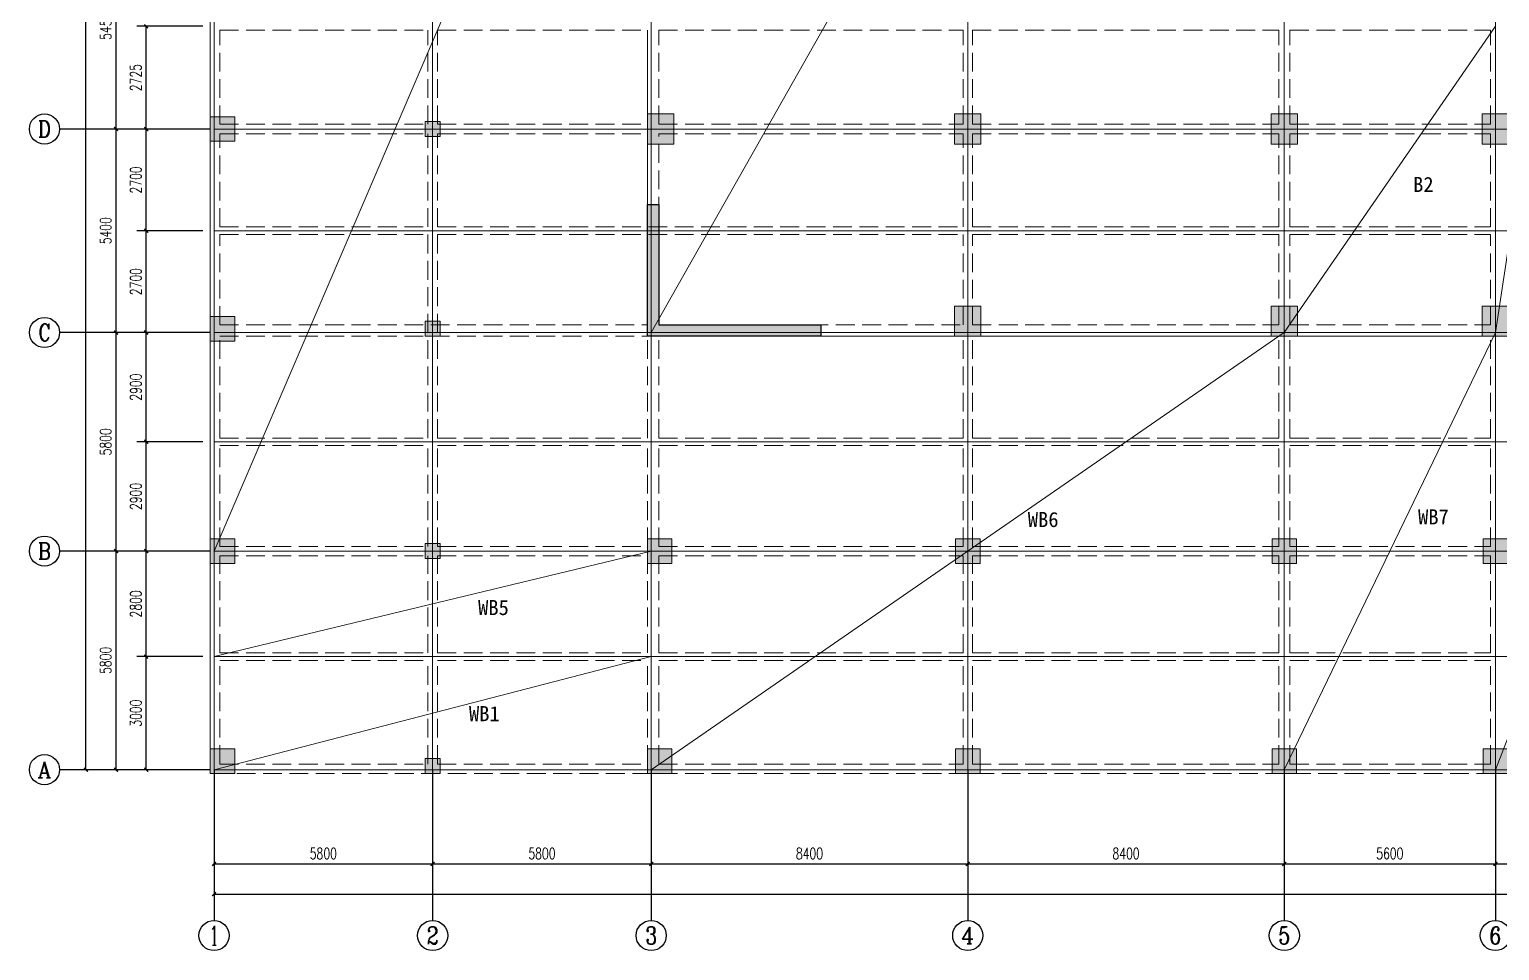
# Model space of a CAD drawing. Header units: millimetres. Extents: x -4900 to 114297, y -4800 to 46100.
# Drawn here: x -4900 to 34112, y -4800 to 19643 of the extents above; entities that cross this region are included whole.
import ezdxf
from ezdxf.enums import TextEntityAlignment as Align

# ---------------------------------------------------------------- set-up
doc = ezdxf.new("R2010")
doc.units = ezdxf.units.MM
doc.header["$LTSCALE"] = 2000
doc.header["$PDSIZE"] = 0.1
doc.linetypes.add('DASH', pattern=[0.35, 0.25, -0.1])
doc.layers.get('0').update_dxf_attribs({"lineweight": 9})
doc.layers.get('Defpoints').update_dxf_attribs({"lineweight": 9})
doc.layers.add('AXIS', color=3, linetype='Continuous')
doc.layers.add('AXIS_TEXT', color=7, linetype='Continuous')
for name, color, linetype, lineweight in [('bbbbb', 200, 'Continuous', 9), ('column', 50, 'Continuous', 9), ('primary_beam', 180, 'Continuous', 9), ('S_ConcWall', 3, 'Continuous', 25), ('secondary_beam', 130, 'Continuous', 9)]:
    doc.layers.add(name, color=color, linetype=linetype, lineweight=lineweight)
doc.layers.add('DOTE', color=10, linetype='Continuous', lineweight=9, plot=False)
doc.styles.add('_TCH_AXIS', font='COMPLEX', dxfattribs={"bigfont": 'GBCBIG'})
doc.styles.add('_TCH_DIM_T3', font='SIMPLEX', dxfattribs={"width": 0.705882, "bigfont": 'GBCBIG'})
doc.styles.add('COMPLEX', font='COMPLEX')
doc.dimstyles.new('_TCH_ARCH&&100', dxfattribs={"dimtxt": 297.5, "dimasz": 100, "dimexe": 250, "dimexo": 300, "dimgap": 126.25, "dimtad": 1, "dimdec": 0, "dimzin": 0, "dimdsep": 46, "dimtxsty": '_TCH_DIM_T3', "dimblk": 'ARCHTICK', "dimcen": 0.09, "dimclrt": 7, "dimazin": 2, "dimtfac": 1, "dimtdec": 0, "dimtix": 1, "dimtmove": 2, "dimatfit": 3, "dimfxl": 100, "dimtolj": 1, "dimtzin": 0, "dimarcsym": 0})

# ---------------------------------------------------------------- blocks, each defined once
blk = doc.blocks.new('_AXISO')
blk.add_circle((0, 0), 0.5)
at = {"layer": 'AXIS_TEXT', "style": 'COMPLEX', "width": 1.041667}
blk.add_attdef('A', text='', height=0.56, dxfattribs=at).set_placement((-0.25, -0.28), (0.25, -0.28), align=Align.FIT)
blk = doc.blocks.new('_ArchTick')
at = {"color": 0, "linetype": 'ByBlock', "const_width": 0.4}
blk.add_lwpolyline([(-0.5, -0.5), (0.5, 0.5)], dxfattribs=at)
blk = doc.blocks.new('*D15')
at = {"layer": 'AXIS', "color": 0, "lineweight": -2, "transparency": 16777216}
for p, q in [((0, -300), (0, -2750)), ((5800, -300), (5800, -2750)), ((0, -2500), (5800, -2500))]:
    blk.add_line(p, q, dxfattribs=at)
at = {"layer": 'Defpoints', "color": 0, "transparency": 16777216}
for p in [(0, 0), (5800, 0), (5800, -2500)]:
    blk.add_point(p, dxfattribs=at)
at = {"layer": 'AXIS', "color": 0, "lineweight": -2, "transparency": 16777216, "xscale": 100, "yscale": 100, "zscale": 100, "rotation": 180}
blk.add_blockref('_ArchTick', (0, -2500), dxfattribs=at)
at = {"layer": 'AXIS', "color": 0, "lineweight": -2, "transparency": 16777216, "xscale": 100, "yscale": 100, "zscale": 100}
blk.add_blockref('_ArchTick', (5800, -2500), dxfattribs=at)
at = {"layer": 'AXIS', "color": 7, "transparency": 16777216, "insert": (2900, -2225), "char_height": 297.5, "attachment_point": 5, "style": '_TCH_DIM_T3'}
blk.add_mtext('\\A1;5800', dxfattribs=at)
blk = doc.blocks.new('*D16')
at = {"layer": 'AXIS', "color": 0, "lineweight": -2, "transparency": 16777216}
for p, q in [((5800, -300), (5800, -2750)), ((11600, -300), (11600, -2750)), ((5800, -2500), (11600, -2500))]:
    blk.add_line(p, q, dxfattribs=at)
at = {"layer": 'Defpoints', "color": 0, "transparency": 16777216}
for p in [(5800, 0), (11600, 0), (11600, -2500)]:
    blk.add_point(p, dxfattribs=at)
at = {"layer": 'AXIS', "color": 0, "lineweight": -2, "transparency": 16777216, "xscale": 100, "yscale": 100, "zscale": 100, "rotation": 180}
blk.add_blockref('_ArchTick', (5800, -2500), dxfattribs=at)
at = {"layer": 'AXIS', "color": 0, "lineweight": -2, "transparency": 16777216, "xscale": 100, "yscale": 100, "zscale": 100}
blk.add_blockref('_ArchTick', (11600, -2500), dxfattribs=at)
at = {"layer": 'AXIS', "color": 7, "transparency": 16777216, "insert": (8700, -2225), "char_height": 297.5, "attachment_point": 5, "style": '_TCH_DIM_T3'}
blk.add_mtext('\\A1;5800', dxfattribs=at)
blk = doc.blocks.new('*D17')
at = {"layer": 'AXIS', "color": 0, "lineweight": -2, "transparency": 16777216}
for p, q in [((11600, -300), (11600, -2750)), ((20000, -300), (20000, -2750)), ((11600, -2500), (20000, -2500))]:
    blk.add_line(p, q, dxfattribs=at)
at = {"layer": 'Defpoints', "color": 0, "transparency": 16777216}
for p in [(11600, 0), (20000, 0), (20000, -2500)]:
    blk.add_point(p, dxfattribs=at)
at = {"layer": 'AXIS', "color": 0, "lineweight": -2, "transparency": 16777216, "xscale": 100, "yscale": 100, "zscale": 100, "rotation": 180}
blk.add_blockref('_ArchTick', (11600, -2500), dxfattribs=at)
at = {"layer": 'AXIS', "color": 0, "lineweight": -2, "transparency": 16777216, "xscale": 100, "yscale": 100, "zscale": 100}
blk.add_blockref('_ArchTick', (20000, -2500), dxfattribs=at)
at = {"layer": 'AXIS', "color": 7, "transparency": 16777216, "insert": (15800, -2225), "char_height": 297.5, "attachment_point": 5, "style": '_TCH_DIM_T3'}
blk.add_mtext('\\A1;8400', dxfattribs=at)
blk = doc.blocks.new('*D18')
at = {"layer": 'AXIS', "color": 0, "lineweight": -2, "transparency": 16777216}
for p, q in [((20000, -300), (20000, -2750)), ((28400, -300), (28400, -2750)), ((20000, -2500), (28400, -2500))]:
    blk.add_line(p, q, dxfattribs=at)
at = {"layer": 'Defpoints', "color": 0, "transparency": 16777216}
for p in [(20000, 0), (28400, 0), (28400, -2500)]:
    blk.add_point(p, dxfattribs=at)
at = {"layer": 'AXIS', "color": 0, "lineweight": -2, "transparency": 16777216, "xscale": 100, "yscale": 100, "zscale": 100, "rotation": 180}
blk.add_blockref('_ArchTick', (20000, -2500), dxfattribs=at)
at = {"layer": 'AXIS', "color": 0, "lineweight": -2, "transparency": 16777216, "xscale": 100, "yscale": 100, "zscale": 100}
blk.add_blockref('_ArchTick', (28400, -2500), dxfattribs=at)
at = {"layer": 'AXIS', "color": 7, "transparency": 16777216, "insert": (24200, -2225), "char_height": 297.5, "attachment_point": 5, "style": '_TCH_DIM_T3'}
blk.add_mtext('\\A1;8400', dxfattribs=at)
blk = doc.blocks.new('*D19')
at = {"layer": 'AXIS', "color": 0, "lineweight": -2, "transparency": 16777216}
for p, q in [((28400, -300), (28400, -2750)), ((34000, -300), (34000, -2750)), ((28400, -2500), (34000, -2500))]:
    blk.add_line(p, q, dxfattribs=at)
at = {"layer": 'Defpoints', "color": 0, "transparency": 16777216}
for p in [(28400, 0), (34000, 0), (34000, -2500)]:
    blk.add_point(p, dxfattribs=at)
at = {"layer": 'AXIS', "color": 0, "lineweight": -2, "transparency": 16777216, "xscale": 100, "yscale": 100, "zscale": 100, "rotation": 180}
blk.add_blockref('_ArchTick', (28400, -2500), dxfattribs=at)
at = {"layer": 'AXIS', "color": 0, "lineweight": -2, "transparency": 16777216, "xscale": 100, "yscale": 100, "zscale": 100}
blk.add_blockref('_ArchTick', (34000, -2500), dxfattribs=at)
at = {"layer": 'AXIS', "color": 7, "transparency": 16777216, "insert": (31200, -2225), "char_height": 297.5, "attachment_point": 5, "style": '_TCH_DIM_T3'}
blk.add_mtext('\\A1;5600', dxfattribs=at)
blk = doc.blocks.new('*D20')
at = {"layer": 'AXIS', "color": 0, "lineweight": -2, "transparency": 16777216}
for p, q in [((34000, -300), (34000, -2750)), ((38500, -300), (38500, -2750)), ((34000, -2500), (38500, -2500))]:
    blk.add_line(p, q, dxfattribs=at)
at = {"layer": 'Defpoints', "color": 0, "transparency": 16777216}
for p in [(34000, 0), (38500, 0), (38500, -2500)]:
    blk.add_point(p, dxfattribs=at)
at = {"layer": 'AXIS', "color": 0, "lineweight": -2, "transparency": 16777216, "xscale": 100, "yscale": 100, "zscale": 100, "rotation": 180}
blk.add_blockref('_ArchTick', (34000, -2500), dxfattribs=at)
at = {"layer": 'AXIS', "color": 0, "lineweight": -2, "transparency": 16777216, "xscale": 100, "yscale": 100, "zscale": 100}
blk.add_blockref('_ArchTick', (38500, -2500), dxfattribs=at)
at = {"layer": 'AXIS', "color": 7, "transparency": 16777216, "insert": (36250, -2225), "char_height": 297.5, "attachment_point": 5, "style": '_TCH_DIM_T3'}
blk.add_mtext('\\A1;4500', dxfattribs=at)
blk = doc.blocks.new('*D26')
at = {"layer": 'AXIS', "color": 0, "lineweight": -2, "transparency": 16777216}
for p, q in [((0, -300), (0, -3550)), ((72500, -300), (72500, -3550)), ((0, -3300), (72500, -3300))]:
    blk.add_line(p, q, dxfattribs=at)
at = {"layer": 'Defpoints', "color": 0, "transparency": 16777216}
for p in [(0, 0), (72500, 0), (72500, -3300)]:
    blk.add_point(p, dxfattribs=at)
at = {"layer": 'AXIS', "color": 0, "lineweight": -2, "transparency": 16777216, "xscale": 100, "yscale": 100, "zscale": 100, "rotation": 180}
blk.add_blockref('_ArchTick', (0, -3300), dxfattribs=at)
at = {"layer": 'AXIS', "color": 0, "lineweight": -2, "transparency": 16777216, "xscale": 100, "yscale": 100, "zscale": 100}
blk.add_blockref('_ArchTick', (72500, -3300), dxfattribs=at)
at = {"layer": 'AXIS', "color": 7, "transparency": 16777216, "insert": (36250, -3025), "char_height": 297.5, "attachment_point": 5, "style": '_TCH_DIM_T3'}
blk.add_mtext('\\A1;72500', dxfattribs=at)
blk = doc.blocks.new('*D27')
at = {"layer": 'AXIS', "color": 0, "lineweight": -2, "transparency": 16777216}
for p, q in [((-400, 5800), (-2850, 5800)), ((-2600, 0), (-2600, 5800)), ((-400, 0), (-2850, 0))]:
    blk.add_line(p, q, dxfattribs=at)
at = {"layer": 'Defpoints', "color": 0, "transparency": 16777216}
for p in [(-2600, 5800), (-100, 5800), (-100, 0)]:
    blk.add_point(p, dxfattribs=at)
at = {"layer": 'AXIS', "color": 0, "lineweight": -2, "transparency": 16777216, "xscale": 100, "yscale": 100, "zscale": 100}
for p, rotation in [((-2600, 5800), 90), ((-2600, 0), 270)]:
    blk.add_blockref('_ArchTick', p, dxfattribs=dict(at, rotation=rotation))
at = {"layer": 'AXIS', "color": 7, "transparency": 16777216, "insert": (-2875, 2900), "char_height": 297.5, "attachment_point": 5, "rotation": 90, "style": '_TCH_DIM_T3'}
blk.add_mtext('\\A1;5800', dxfattribs=at)
blk = doc.blocks.new('*D28')
at = {"layer": 'AXIS', "color": 0, "lineweight": -2, "transparency": 16777216}
for p, q in [((-400, 11600), (-2850, 11600)), ((-2600, 5800), (-2600, 11600)), ((-400, 5800), (-2850, 5800))]:
    blk.add_line(p, q, dxfattribs=at)
at = {"layer": 'Defpoints', "color": 0, "transparency": 16777216}
for p in [(-2600, 11600), (-100, 11600), (-100, 5800)]:
    blk.add_point(p, dxfattribs=at)
at = {"layer": 'AXIS', "color": 0, "lineweight": -2, "transparency": 16777216, "xscale": 100, "yscale": 100, "zscale": 100}
for p, rotation in [((-2600, 11600), 90), ((-2600, 5800), 270)]:
    blk.add_blockref('_ArchTick', p, dxfattribs=dict(at, rotation=rotation))
at = {"layer": 'AXIS', "color": 7, "transparency": 16777216, "insert": (-2875, 8700), "char_height": 297.5, "attachment_point": 5, "rotation": 90, "style": '_TCH_DIM_T3'}
blk.add_mtext('\\A1;5800', dxfattribs=at)
blk = doc.blocks.new('*D29')
at = {"layer": 'AXIS', "color": 0, "lineweight": -2, "transparency": 16777216}
for p, q in [((-400, 17000), (-2850, 17000)), ((-2600, 11600), (-2600, 17000)), ((-400, 11600), (-2850, 11600))]:
    blk.add_line(p, q, dxfattribs=at)
at = {"layer": 'Defpoints', "color": 0, "transparency": 16777216}
for p in [(-2600, 17000), (-100, 17000), (-100, 11600)]:
    blk.add_point(p, dxfattribs=at)
at = {"layer": 'AXIS', "color": 0, "lineweight": -2, "transparency": 16777216, "xscale": 100, "yscale": 100, "zscale": 100}
for p, rotation in [((-2600, 17000), 90), ((-2600, 11600), 270)]:
    blk.add_blockref('_ArchTick', p, dxfattribs=dict(at, rotation=rotation))
at = {"layer": 'AXIS', "color": 7, "transparency": 16777216, "insert": (-2875, 14300), "char_height": 297.5, "attachment_point": 5, "rotation": 90, "style": '_TCH_DIM_T3'}
blk.add_mtext('\\A1;5400', dxfattribs=at)
blk = doc.blocks.new('*D30')
at = {"layer": 'AXIS', "color": 0, "lineweight": -2, "transparency": 16777216}
for p, q in [((-400, 22450), (-2850, 22450)), ((-2600, 17000), (-2600, 22450)), ((-400, 17000), (-2850, 17000))]:
    blk.add_line(p, q, dxfattribs=at)
at = {"layer": 'Defpoints', "color": 0, "transparency": 16777216}
for p in [(-2600, 22450), (-100, 22450), (-100, 17000)]:
    blk.add_point(p, dxfattribs=at)
at = {"layer": 'AXIS', "color": 0, "lineweight": -2, "transparency": 16777216, "xscale": 100, "yscale": 100, "zscale": 100}
for p, rotation in [((-2600, 22450), 90), ((-2600, 17000), 270)]:
    blk.add_blockref('_ArchTick', p, dxfattribs=dict(at, rotation=rotation))
at = {"layer": 'AXIS', "color": 7, "transparency": 16777216, "insert": (-2875, 19725), "char_height": 297.5, "attachment_point": 5, "rotation": 90, "style": '_TCH_DIM_T3'}
blk.add_mtext('\\A1;5450', dxfattribs=at)
blk = doc.blocks.new('*D34')
at = {"layer": 'AXIS', "color": 0, "lineweight": -2, "transparency": 16777216}
for p, q in [((-400, 41300), (-3650, 41300)), ((-3400, 0), (-3400, 41300)), ((-400, 0), (-3650, 0))]:
    blk.add_line(p, q, dxfattribs=at)
at = {"layer": 'Defpoints', "color": 0, "transparency": 16777216}
for p in [(-3400, 41300), (-100, 41300), (-100, 0)]:
    blk.add_point(p, dxfattribs=at)
at = {"layer": 'AXIS', "color": 0, "lineweight": -2, "transparency": 16777216, "xscale": 100, "yscale": 100, "zscale": 100}
for p, rotation in [((-3400, 41300), 90), ((-3400, 0), 270)]:
    blk.add_blockref('_ArchTick', p, dxfattribs=dict(at, rotation=rotation))
at = {"layer": 'AXIS', "color": 7, "transparency": 16777216, "insert": (-3675, 20650), "char_height": 297.5, "attachment_point": 5, "rotation": 90, "style": '_TCH_DIM_T3'}
blk.add_mtext('\\A1;41300', dxfattribs=at)
blk = doc.blocks.new('*D43')
at = {"layer": 'AXIS', "color": 0, "lineweight": -2, "transparency": 16777216}
for p, q in [((-300, 3000), (-2050, 3000)), ((-1800, 0), (-1800, 3000)), ((-300, 0), (-2050, 0))]:
    blk.add_line(p, q, dxfattribs=at)
at = {"layer": 'Defpoints', "color": 0, "transparency": 16777216}
for p in [(-1800, 3000), (0, 3000), (0, 0)]:
    blk.add_point(p, dxfattribs=at)
at = {"layer": 'AXIS', "color": 0, "lineweight": -2, "transparency": 16777216, "xscale": 100, "yscale": 100, "zscale": 100}
for p, rotation in [((-1800, 3000), 90), ((-1800, 0), 270)]:
    blk.add_blockref('_ArchTick', p, dxfattribs=dict(at, rotation=rotation))
at = {"layer": 'AXIS', "color": 7, "transparency": 16777216, "insert": (-2075, 1500), "char_height": 297.5, "attachment_point": 5, "rotation": 90, "style": '_TCH_DIM_T3'}
blk.add_mtext('\\A1;3000', dxfattribs=at)
blk = doc.blocks.new('*D44')
at = {"layer": 'AXIS', "color": 0, "lineweight": -2, "transparency": 16777216}
for p, q in [((-300, 5800), (-2050, 5800)), ((-1800, 3000), (-1800, 5800)), ((-300, 3000), (-2050, 3000))]:
    blk.add_line(p, q, dxfattribs=at)
at = {"layer": 'Defpoints', "color": 0, "transparency": 16777216}
for p in [(-1800, 5800), (0, 5800), (0, 3000)]:
    blk.add_point(p, dxfattribs=at)
at = {"layer": 'AXIS', "color": 0, "lineweight": -2, "transparency": 16777216, "xscale": 100, "yscale": 100, "zscale": 100}
for p, rotation in [((-1800, 5800), 90), ((-1800, 3000), 270)]:
    blk.add_blockref('_ArchTick', p, dxfattribs=dict(at, rotation=rotation))
at = {"layer": 'AXIS', "color": 7, "transparency": 16777216, "insert": (-2075, 4400), "char_height": 297.5, "attachment_point": 5, "rotation": 90, "style": '_TCH_DIM_T3'}
blk.add_mtext('\\A1;2800', dxfattribs=at)
blk = doc.blocks.new('*D45')
at = {"layer": 'AXIS', "color": 0, "lineweight": -2, "transparency": 16777216}
for p, q in [((-300, 8700), (-2050, 8700)), ((-1800, 5800), (-1800, 8700)), ((-300, 5800), (-2050, 5800))]:
    blk.add_line(p, q, dxfattribs=at)
at = {"layer": 'Defpoints', "color": 0, "transparency": 16777216}
for p in [(-1800, 8700), (0, 8700), (0, 5800)]:
    blk.add_point(p, dxfattribs=at)
at = {"layer": 'AXIS', "color": 0, "lineweight": -2, "transparency": 16777216, "xscale": 100, "yscale": 100, "zscale": 100}
for p, rotation in [((-1800, 8700), 90), ((-1800, 5800), 270)]:
    blk.add_blockref('_ArchTick', p, dxfattribs=dict(at, rotation=rotation))
at = {"layer": 'AXIS', "color": 7, "transparency": 16777216, "insert": (-2075, 7250), "char_height": 297.5, "attachment_point": 5, "rotation": 90, "style": '_TCH_DIM_T3'}
blk.add_mtext('\\A1;2900', dxfattribs=at)
blk = doc.blocks.new('*D46')
at = {"layer": 'AXIS', "color": 0, "lineweight": -2, "transparency": 16777216}
for p, q in [((-300, 11600), (-2050, 11600)), ((-1800, 8700), (-1800, 11600)), ((-300, 8700), (-2050, 8700))]:
    blk.add_line(p, q, dxfattribs=at)
at = {"layer": 'Defpoints', "color": 0, "transparency": 16777216}
for p in [(-1800, 11600), (0, 11600), (0, 8700)]:
    blk.add_point(p, dxfattribs=at)
at = {"layer": 'AXIS', "color": 0, "lineweight": -2, "transparency": 16777216, "xscale": 100, "yscale": 100, "zscale": 100}
for p, rotation in [((-1800, 11600), 90), ((-1800, 8700), 270)]:
    blk.add_blockref('_ArchTick', p, dxfattribs=dict(at, rotation=rotation))
at = {"layer": 'AXIS', "color": 7, "transparency": 16777216, "insert": (-2075, 10150), "char_height": 297.5, "attachment_point": 5, "rotation": 90, "style": '_TCH_DIM_T3'}
blk.add_mtext('\\A1;2900', dxfattribs=at)
blk = doc.blocks.new('*D47')
at = {"layer": 'AXIS', "color": 0, "lineweight": -2, "transparency": 16777216}
for p, q in [((-300, 14300), (-2050, 14300)), ((-1800, 11600), (-1800, 14300)), ((-300, 11600), (-2050, 11600))]:
    blk.add_line(p, q, dxfattribs=at)
at = {"layer": 'Defpoints', "color": 0, "transparency": 16777216}
for p in [(-1800, 14300), (0, 14300), (0, 11600)]:
    blk.add_point(p, dxfattribs=at)
at = {"layer": 'AXIS', "color": 0, "lineweight": -2, "transparency": 16777216, "xscale": 100, "yscale": 100, "zscale": 100}
for p, rotation in [((-1800, 14300), 90), ((-1800, 11600), 270)]:
    blk.add_blockref('_ArchTick', p, dxfattribs=dict(at, rotation=rotation))
at = {"layer": 'AXIS', "color": 7, "transparency": 16777216, "insert": (-2075, 12950), "char_height": 297.5, "attachment_point": 5, "rotation": 90, "style": '_TCH_DIM_T3'}
blk.add_mtext('\\A1;2700', dxfattribs=at)
blk = doc.blocks.new('*D48')
at = {"layer": 'AXIS', "color": 0, "lineweight": -2, "transparency": 16777216}
for p, q in [((-300, 17000), (-2050, 17000)), ((-1800, 14300), (-1800, 17000)), ((-300, 14300), (-2050, 14300))]:
    blk.add_line(p, q, dxfattribs=at)
at = {"layer": 'Defpoints', "color": 0, "transparency": 16777216}
for p in [(-1800, 17000), (0, 17000), (0, 14300)]:
    blk.add_point(p, dxfattribs=at)
at = {"layer": 'AXIS', "color": 0, "lineweight": -2, "transparency": 16777216, "xscale": 100, "yscale": 100, "zscale": 100}
for p, rotation in [((-1800, 17000), 90), ((-1800, 14300), 270)]:
    blk.add_blockref('_ArchTick', p, dxfattribs=dict(at, rotation=rotation))
at = {"layer": 'AXIS', "color": 7, "transparency": 16777216, "insert": (-2075, 15650), "char_height": 297.5, "attachment_point": 5, "rotation": 90, "style": '_TCH_DIM_T3'}
blk.add_mtext('\\A1;2700', dxfattribs=at)
blk = doc.blocks.new('*D49')
at = {"layer": 'AXIS', "color": 0, "lineweight": -2, "transparency": 16777216}
for p, q in [((-300, 19725), (-2050, 19725)), ((-1800, 17000), (-1800, 19725)), ((-300, 17000), (-2050, 17000))]:
    blk.add_line(p, q, dxfattribs=at)
at = {"layer": 'Defpoints', "color": 0, "transparency": 16777216}
for p in [(-1800, 19725), (0, 19725), (0, 17000)]:
    blk.add_point(p, dxfattribs=at)
at = {"layer": 'AXIS', "color": 0, "lineweight": -2, "transparency": 16777216, "xscale": 100, "yscale": 100, "zscale": 100}
for p, rotation in [((-1800, 19725), 90), ((-1800, 17000), 270)]:
    blk.add_blockref('_ArchTick', p, dxfattribs=dict(at, rotation=rotation))
at = {"layer": 'AXIS', "color": 7, "transparency": 16777216, "insert": (-2075, 18362.5), "char_height": 297.5, "attachment_point": 5, "rotation": 90, "style": '_TCH_DIM_T3'}
blk.add_mtext('\\A1;2725', dxfattribs=at)

msp = doc.modelspace()

# ---------------------------------------------------------------- hatches: boundary and pattern name
at = {"layer": 'column'}
h = msp.add_hatch(color=256, dxfattribs=at)
h.dxf.hatch_style = 1
h.paths.add_polyline_path([(-100, 41400), (-100, 40750), (550, 40750), (550, 41400)])
h.paths.add_polyline_path([(-100, 36225), (-100, 35575), (550, 35575), (550, 36225)])
h.paths.add_polyline_path([(-100, 30875), (-100, 30225), (550, 30225), (550, 30875)])
h.paths.add_polyline_path([(550, 22775), (-100, 22775), (-100, 22125), (550, 22125)])
h.paths.add_polyline_path([(550, 16675), (550, 17325), (-100, 17325), (-100, 16675)])
h.paths.add_polyline_path([(-100, 11375), (550, 11375), (550, 12025), (-100, 12025)])
h.paths.add_polyline_path([(-100, 6125), (-100, 5475), (550, 5475), (550, 6125)])
h.paths.add_polyline_path([(-100, 550), (-100, -100), (550, -100), (550, 550)])
h.paths.add_polyline_path([(6000, -100), (6000, 300), (5600, 300), (5600, -100)])
h.paths.add_polyline_path([(6000, 6000), (5600, 6000), (5600, 5600), (6000, 5600)])
h.paths.add_polyline_path([(6000, 11500), (6000, 11900), (5600, 11900), (5600, 11500)])
h.paths.add_polyline_path([(5600, 17200), (5600, 16800), (6000, 16800), (6000, 17200)])
h.paths.add_polyline_path([(6000, 22650), (5600, 22650), (5600, 22250), (6000, 22250)])
h.paths.add_polyline_path([(5600, 30750), (5600, 30350), (6000, 30350), (6000, 30750)])
h.paths.add_polyline_path([(5600, 36100), (5600, 35700), (6000, 35700), (6000, 36100)])
h.paths.add_polyline_path([(6000, 41400), (5600, 41400), (5600, 41000), (6000, 41000)])
h = msp.add_hatch(color=256, dxfattribs=at)
h.dxf.hatch_style = 1
h.paths.add_polyline_path([(19650, 41400), (19650, 40600), (20350, 40600), (20350, 41400)])
h.paths.add_polyline_path([(19650, 35500), (20350, 35500), (20350, 36300), (19650, 36300)])
h.paths.add_polyline_path([(19600, 30950), (19600, 30150), (20400, 30150), (20400, 30950)])
h.paths.add_polyline_path([(20400, 22850), (19600, 22850), (19600, 22050), (20400, 22050)])
h.paths.add_polyline_path([(19650, 17400), (19650, 16600), (20350, 16600), (20350, 17400)])
h.paths.add_polyline_path([(20350, 12300), (19650, 12300), (19650, 11500), (20350, 11500)])
h.paths.add_polyline_path([(20325, 5475), (20325, 6125), (19675, 6125), (19675, 5475)])
h.paths.add_polyline_path([(20325, 550), (19675, 550), (19675, -100), (20325, -100)])
h = msp.add_hatch(color=256, dxfattribs=at)
h.dxf.hatch_style = 1
h.paths.add_polyline_path([(28750, 41400), (28050, 41400), (28050, 40700), (28750, 40700)])
h.paths.add_polyline_path([(28750, 36250), (28050, 36250), (28050, 35550), (28750, 35550)])
h.paths.add_polyline_path([(28050, 30900), (28050, 30200), (28750, 30200), (28750, 30900)])
h.paths.add_polyline_path([(28750, 22850), (28050, 22850), (28050, 22050), (28750, 22050)])
h.paths.add_polyline_path([(28050, 17400), (28050, 16600), (28750, 16600), (28750, 17400)])
h.paths.add_polyline_path([(28050, 12300), (28050, 11500), (28750, 11500), (28750, 12300)])
h.paths.add_polyline_path([(28075, 6125), (28075, 5475), (28725, 5475), (28725, 6125)])
h.paths.add_polyline_path([(28075, 550), (28075, -100), (28725, -100), (28725, 550)])
h = msp.add_hatch(color=256, dxfattribs=at)
h.dxf.hatch_style = 1
h.paths.add_polyline_path([(52850, 41400), (52150, 41400), (52150, 40600), (52850, 40600)])
h.paths.add_polyline_path([(52850, 36300), (52150, 36300), (52150, 35500), (52850, 35500)])
h.paths.add_polyline_path([(44450, 41400), (43750, 41400), (43750, 40700), (44450, 40700)])
h.paths.add_polyline_path([(44450, 36250), (43750, 36250), (43750, 35550), (44450, 35550)])
h.paths.add_polyline_path([(38850, 41400), (38150, 41400), (38150, 40700), (38850, 40700)])
h.paths.add_polyline_path([(38850, 36250), (38150, 36250), (38150, 35550), (38850, 35550)])
h.paths.add_polyline_path([(34350, 41400), (33650, 41400), (33650, 40700), (34350, 40700)])
h.paths.add_polyline_path([(34350, 36250), (33650, 36250), (33650, 35550), (34350, 35550)])
h.paths.add_polyline_path([(52900, 30950), (52100, 30950), (52100, 30150), (52900, 30150)])
h.paths.add_polyline_path([(52900, 22850), (52100, 22850), (52100, 22050), (52900, 22050)])
h.paths.add_polyline_path([(52850, 17400), (52150, 17400), (52150, 16600), (52850, 16600)])
h.paths.add_polyline_path([(52850, 12300), (52150, 12300), (52150, 11500), (52850, 11500)])
h.paths.add_polyline_path([(52825, 6125), (52175, 6125), (52175, 5475), (52825, 5475)])
h.paths.add_polyline_path([(52825, 550), (52175, 550), (52175, -100), (52825, -100)])
h.paths.add_polyline_path([(44450, 30900), (43750, 30900), (43750, 30200), (44450, 30200)])
h.paths.add_polyline_path([(44450, 22850), (43750, 22850), (43750, 22050), (44450, 22050)])
h.paths.add_polyline_path([(44450, 17400), (43750, 17400), (43750, 16600), (44450, 16600)])
h.paths.add_polyline_path([(44450, 12300), (43750, 12300), (43750, 11500), (44450, 11500)])
h.paths.add_polyline_path([(44425, 6125), (43775, 6125), (43775, 5475), (44425, 5475)])
h.paths.add_polyline_path([(44425, 550), (43775, 550), (43775, -100), (44425, -100)])
h.paths.add_polyline_path([(38850, 17400), (38150, 17400), (38150, 16600), (38850, 16600)])
h.paths.add_polyline_path([(38850, 12300), (38150, 12300), (38150, 11500), (38850, 11500)])
h.paths.add_polyline_path([(38825, 6125), (38175, 6125), (38175, 5475), (38825, 5475)])
h.paths.add_polyline_path([(38825, 550), (38175, 550), (38175, -100), (38825, -100)])
h.paths.add_polyline_path([(34350, 17400), (33650, 17400), (33650, 16600), (34350, 16600)])
h.paths.add_polyline_path([(34350, 12300), (33650, 12300), (33650, 11500), (34350, 11500)])
h.paths.add_polyline_path([(34325, 6125), (33675, 6125), (33675, 5475), (34325, 5475)])
h.paths.add_polyline_path([(34325, 550), (33675, 550), (33675, -100), (34325, -100)])
h.paths.add_polyline_path([(72600, 36225), (71950, 36225), (71950, 35575), (72600, 35575)])
h.paths.add_polyline_path([(72600, 30875), (71950, 30875), (71950, 30225), (72600, 30225)])
h.paths.add_polyline_path([(72600, 22775), (71950, 22775), (71950, 22125), (72600, 22125)])
h.paths.add_polyline_path([(72600, 17325), (71950, 17325), (71950, 16675), (72600, 16675)])
h.paths.add_polyline_path([(66900, 36100), (66500, 36100), (66500, 35700), (66900, 35700)])
h.paths.add_polyline_path([(66900, 30750), (66500, 30750), (66500, 30350), (66900, 30350)])
h.paths.add_polyline_path([(66900, 22650), (66500, 22650), (66500, 22250), (66900, 22250)])
h.paths.add_polyline_path([(66900, 17200), (66500, 17200), (66500, 16800), (66900, 16800)])
h.paths.add_polyline_path([(61000, 36300), (60300, 36300), (60300, 35500), (61000, 35500)])
h.paths.add_polyline_path([(61000, 30950), (60300, 30950), (60300, 30150), (61000, 30150)])
h.paths.add_polyline_path([(61000, 22850), (60300, 22850), (60300, 22050), (61000, 22050)])
h.paths.add_polyline_path([(61000, 17400), (60300, 17400), (60300, 16600), (61000, 16600)])
h.paths.add_polyline_path([(72600, 550), (71950, 550), (71950, -100), (72600, -100)])
h.paths.add_polyline_path([(72600, 41400), (71950, 41400), (71950, 40750), (72600, 40750)])
h.paths.add_polyline_path([(72600, 12025), (71950, 12025), (71950, 11375), (72600, 11375)])
h.paths.add_polyline_path([(72600, 6125), (71950, 6125), (71950, 5475), (72600, 5475)])
h.paths.add_polyline_path([(66900, 41400), (66500, 41400), (66500, 41000), (66900, 41000)])
h.paths.add_polyline_path([(66900, 11900), (66500, 11900), (66500, 11500), (66900, 11500)])
h.paths.add_polyline_path([(66900, 6000), (66500, 6000), (66500, 5600), (66900, 5600)])
h.paths.add_polyline_path([(66900, 300), (66500, 300), (66500, -100), (66900, -100)])
h.paths.add_polyline_path([(61000, 6125), (60350, 6125), (60350, 5475), (61000, 5475)])
h.paths.add_polyline_path([(61000, 550), (60350, 550), (60350, -100), (61000, -100)])
h = msp.add_hatch(color=256, dxfattribs=at)
h.dxf.hatch_style = 1
h.paths.add_polyline_path([(12200, 36300), (11500, 36300), (11500, 35500), (12200, 35500)])
h.paths.add_polyline_path([(12200, 30950), (11500, 30950), (11500, 30150), (12200, 30150)])
h.paths.add_polyline_path([(12200, 22050), (12200, 22850), (11500, 22850), (11500, 22050)])
h.paths.add_polyline_path([(12200, 16600), (12200, 17400), (11500, 17400), (11500, 16600)])
h = msp.add_hatch(color=256, dxfattribs=at)
h.dxf.hatch_style = 1
h.paths.add_polyline_path([(11500, 5475), (12150, 5475), (12150, 6125), (11500, 6125)])
h.paths.add_polyline_path([(12150, 550), (11500, 550), (11500, -100), (12150, -100)])
at = {"layer": 'S_ConcWall'}
h = msp.add_hatch(color=256, dxfattribs=at)
h.dxf.hatch_style = 1
h.paths.add_polyline_path([(11800, 15000), (11500, 15000), (11500, 11500), (16100, 11500), (16100, 11800), (11800, 11800)])

# ---------------------------------------------------------------- linework, layer by layer
at = {"layer": 'AXIS'}
for p, q in [((-100, 17000), (-4100, 17000)), ((-100, 11600), (-4100, 11600)), ((-100, 5800), (-4100, 5800)), ((-100, 0), (-4100, 0)), ((0, 0), (0, -4000)), ((5800, 0), (5800, -4000)), ((11600, 0), (11600, -4000)), ((20000, 0), (20000, -4000)), ((28400, 0), (28400, -4000)), ((34000, 0), (34000, -4000))]:
    msp.add_line(p, q, dxfattribs=at)
at = {"layer": 'bbbbb'}
for p, q in [((11600, 11600), (28400, 41300)), ((34000, 11600), (38500, 41300)), ((11600, 32850), (0, 5800)), ((28400, 11600), (34000, 19725)), ((28400, 11600), (11600, 0)), ((28400, 0), (34000, 11600)), ((34000, 0), (38500, 11600)), ((0, 3000), (11600, 5800)), ((0, 0), (11600, 3000))]:
    msp.add_line(p, q, dxfattribs=at)
at = {"layer": 'column', "linetype": 'Continuous'}
for points in [[(550, 17325), (-100, 17325), (-100, 16675), (550, 16675)], [(6000, 17200), (5600, 17200), (5600, 16800), (6000, 16800)], [(12200, 17400), (11500, 17400), (11500, 16600), (12200, 16600)], [(20350, 17400), (19650, 17400), (19650, 16600), (20350, 16600)], [(28750, 17400), (28050, 17400), (28050, 16600), (28750, 16600)], [(34350, 17400), (33650, 17400), (33650, 16600), (34350, 16600)], [(20350, 12300), (19650, 12300), (19650, 11500), (20350, 11500)], [(28750, 12300), (28050, 12300), (28050, 11500), (28750, 11500)], [(34350, 12300), (33650, 12300), (33650, 11500), (34350, 11500)], [(550, 12025), (-100, 12025), (-100, 11375), (550, 11375)], [(6000, 11900), (5600, 11900), (5600, 11500), (6000, 11500)], [(550, 6125), (-100, 6125), (-100, 5475), (550, 5475)], [(6000, 6000), (5600, 6000), (5600, 5600), (6000, 5600)], [(12150, 6125), (11500, 6125), (11500, 5475), (12150, 5475)], [(20325, 6125), (19675, 6125), (19675, 5475), (20325, 5475)], [(28725, 6125), (28075, 6125), (28075, 5475), (28725, 5475)], [(34325, 6125), (33675, 6125), (33675, 5475), (34325, 5475)], [(550, 550), (-100, 550), (-100, -100), (550, -100)], [(12150, 550), (11500, 550), (11500, -100), (12150, -100)], [(20325, 550), (19675, 550), (19675, -100), (20325, -100)], [(28725, 550), (28075, 550), (28075, -100), (28725, -100)], [(34325, 550), (33675, 550), (33675, -100), (34325, -100)], [(6000, 300), (5600, 300), (5600, -100), (6000, -100)]]:
    msp.add_lwpolyline(points, close=True, dxfattribs=at)
at = {"layer": 'DOTE'}
for p, q in [((0, 0), (0, 41300)), ((5800, 0), (5800, 41300)), ((11600, 0), (11600, 41300)), ((20000, 0), (20000, 41300)), ((28400, 0), (28400, 41300)), ((34000, 0), (34000, 41300)), ((0, 17000), (72500, 17000)), ((0, 14300), (72500, 14300)), ((0, 11600), (72500, 11600)), ((0, 8700), (72500, 8700)), ((0, 5800), (72500, 5800)), ((0, 3000), (72500, 3000)), ((0, 0), (72500, 0))]:
    msp.add_line(p, q, dxfattribs=at)
at = {"layer": 'primary_beam'}
for p, q in [((-100, -100), (-100, 41400)), ((11500, 19625), (11500, 11500)), ((11500, 11500), (61000, 11500)), ((-2600, 0), (-1800, 0))]:
    msp.add_line(p, q, dxfattribs=at)
at = {"layer": 'primary_beam', "linetype": 'DASH'}
for p, q in [((150, 17125), (150, 19625)), ((5675, 17125), (5675, 19625)), ((5925, 17125), (5925, 19625)), ((11800, 17125), (11800, 19625)), ((19875, 17125), (19875, 19625)), ((20125, 17125), (20125, 19625)), ((28250, 17125), (28250, 19625)), ((28550, 17125), (28550, 19625)), ((33875, 17125), (33875, 19625)), ((150, 17125), (5675, 17125)), ((150, 16875), (5675, 16875)), ((150, 14400), (150, 16875)), ((5675, 14400), (5675, 16875)), ((5925, 17125), (11500, 17125)), ((5925, 16875), (11500, 16875)), ((5925, 14400), (5925, 16875)), ((11800, 17125), (19875, 17125)), ((11800, 14700), (11800, 16875)), ((11800, 16875), (19875, 16875)), ((19875, 14400), (19875, 16875)), ((20125, 17125), (28250, 17125)), ((20125, 14400), (20125, 16875)), ((20125, 16875), (28250, 16875)), ((28250, 14400), (28250, 16875)), ((28550, 17125), (33875, 17125)), ((28550, 16875), (33875, 16875)), ((28550, 14400), (28550, 16875)), ((33875, 14400), (33875, 16875)), ((150, 11800), (150, 14200)), ((5675, 8800), (5675, 14200)), ((5925, 8800), (5925, 14200)), ((19875, 11800), (19875, 14200)), ((20125, 11800), (20125, 14200)), ((28250, 11800), (28250, 14200)), ((28550, 11800), (28550, 14200)), ((33875, 11800), (33875, 14200)), ((150, 11800), (11500, 11800)), ((15100, 11800), (19875, 11800)), ((20125, 11800), (28250, 11800)), ((28550, 11800), (33875, 11800)), ((150, 11500), (11500, 11500)), ((150, 8800), (150, 11500)), ((11500, 8800), (11500, 11500)), ((11800, 8800), (11800, 11500)), ((19875, 8800), (19875, 11500)), ((20125, 8800), (20125, 11500)), ((28250, 8800), (28250, 11500)), ((28550, 8800), (28550, 11500)), ((33875, 8800), (33875, 11500)), ((150, 5925), (150, 8600)), ((5675, 5925), (5675, 8600)), ((5925, 5925), (5925, 8600)), ((11500, 5925), (11500, 8600)), ((11800, 5925), (11800, 8600)), ((19875, 5925), (19875, 8600)), ((20125, 5925), (20125, 8600)), ((28250, 5925), (28250, 8600)), ((28550, 5925), (28550, 8600)), ((33875, 5925), (33875, 8600)), ((150, 5925), (5675, 5925)), ((5925, 5925), (11500, 5925)), ((11800, 5925), (19875, 5925)), ((20125, 5925), (28250, 5925)), ((28550, 5925), (33875, 5925)), ((150, 5675), (5675, 5675)), ((150, 3100), (150, 5675)), ((5675, 3100), (5675, 5675)), ((5925, 3100), (5925, 5675)), ((5925, 5675), (11500, 5675)), ((11500, 3100), (11500, 5675)), ((11800, 3100), (11800, 5675)), ((11800, 5675), (19875, 5675)), ((19875, 3100), (19875, 5675)), ((20125, 3100), (20125, 5675)), ((20125, 5675), (28250, 5675)), ((28250, 3100), (28250, 5675)), ((28550, 3100), (28550, 5675)), ((28550, 5675), (33875, 5675)), ((33875, 3100), (33875, 5675)), ((150, 150), (150, 2900)), ((5675, 150), (5675, 2900)), ((5925, 150), (5925, 2900)), ((11500, 150), (11500, 2900)), ((11800, 150), (11800, 2900)), ((19875, 150), (19875, 2900)), ((20125, 150), (20125, 2900)), ((28250, 150), (28250, 2900)), ((28550, 150), (28550, 2900)), ((33875, 150), (33875, 2900)), ((150, 150), (5675, 150)), ((5925, 150), (11500, 150)), ((11800, 150), (19875, 150)), ((20125, 150), (28250, 150)), ((28550, 150), (33875, 150)), ((-100, -100), (72600, -100))]:
    msp.add_line(p, q, dxfattribs=at)
at = {"layer": 'S_ConcWall'}
msp.add_lwpolyline([(16100, 11800), (16100, 11500), (11500, 11500), (11500, 15000), (11800, 15000), (11800, 11800)], close=True, dxfattribs=at)
at = {"layer": 'secondary_beam', "linetype": 'DASH'}
for p, q in [((150, 19625), (5675, 19625)), ((5925, 19625), (11500, 19625)), ((11800, 19625), (19875, 19625)), ((20125, 19625), (28250, 19625)), ((28550, 19625), (33875, 19625)), ((150, 14400), (5675, 14400)), ((150, 14200), (5675, 14200)), ((5925, 14400), (19875, 14400)), ((5925, 14200), (19875, 14200)), ((20125, 14400), (28250, 14400)), ((20125, 14200), (28250, 14200)), ((28550, 14400), (33875, 14400)), ((28550, 14200), (33875, 14200)), ((150, 8800), (5675, 8800)), ((150, 8600), (5675, 8600)), ((5925, 8800), (11500, 8800)), ((5925, 8600), (11500, 8600)), ((11800, 8800), (19875, 8800)), ((11800, 8600), (19875, 8600)), ((20125, 8800), (28250, 8800)), ((20125, 8600), (28250, 8600)), ((28550, 8800), (33875, 8800)), ((28550, 8600), (33875, 8600)), ((150, 3100), (5675, 3100)), ((150, 2900), (5675, 2900)), ((5925, 3100), (11500, 3100)), ((5925, 2900), (11500, 2900)), ((11800, 3100), (19875, 3100)), ((11800, 2900), (19875, 2900)), ((20125, 3100), (28250, 3100)), ((20125, 2900), (28250, 2900)), ((28550, 3100), (33875, 3100)), ((28550, 2900), (33875, 2900))]:
    msp.add_line(p, q, dxfattribs=at)

# ---------------------------------------------------------------- block references
at = {"layer": 'AXIS'}
ref = msp.add_blockref('_AXISO', (-4500, 17000), dxfattribs=dict(at, xscale=800, yscale=800, zscale=800))
ref.add_attrib('A', 'D', dxfattribs={"layer": 'AXIS_TEXT', "height": 435.3, "style": '_TCH_AXIS'}).set_placement((-4676.2, 16782.4), (-4323.8, 16782.4), align=Align.FIT)
ref = msp.add_blockref('_AXISO', (-4500, 11600), dxfattribs=dict(at, xscale=800, yscale=800, zscale=800))
ref.add_attrib('A', 'C', dxfattribs={"layer": 'AXIS_TEXT', "height": 455.7, "style": '_TCH_AXIS'}).set_placement((-4662.7, 11372.2), (-4337.3, 11372.2), align=Align.FIT)
ref = msp.add_blockref('_AXISO', (-4500, 5800), dxfattribs=dict(at, xscale=800, yscale=800, zscale=800))
ref.add_attrib('A', 'B', dxfattribs={"layer": 'AXIS_TEXT', "height": 435.3, "style": '_TCH_AXIS'}).set_placement((-4676.2, 5582.4), (-4323.8, 5582.4), align=Align.FIT)
ref = msp.add_blockref('_AXISO', (-4500, 0), dxfattribs=dict(at, xscale=800, yscale=800, zscale=800))
ref.add_attrib('A', 'A', dxfattribs={"layer": 'AXIS_TEXT', "height": 425.2, "style": '_TCH_AXIS'}).set_placement((-4682.2, -212.6), (-4317.8, -212.6), align=Align.FIT)
ref = msp.add_blockref('_AXISO', (0, -4400), dxfattribs=dict(at, xscale=800, yscale=800, zscale=800))
ref.add_attrib('A', '1', dxfattribs={"layer": 'AXIS_TEXT', "height": 514.7, "style": '_TCH_AXIS'}).set_placement((-110.3, -4657.4), (110.3, -4657.4), align=Align.FIT)
ref = msp.add_blockref('_AXISO', (5800, -4400), dxfattribs=dict(at, xscale=800, yscale=800, zscale=800))
ref.add_attrib('A', '2', dxfattribs={"layer": 'AXIS_TEXT', "height": 465.9, "style": '_TCH_AXIS'}).set_placement((5644.7, -4633), (5955.3, -4633), align=Align.FIT)
ref = msp.add_blockref('_AXISO', (11600, -4400), dxfattribs=dict(at, xscale=800, yscale=800, zscale=800))
ref.add_attrib('A', '3', dxfattribs={"layer": 'AXIS_TEXT', "height": 465.9, "style": '_TCH_AXIS'}).set_placement((11444.7, -4633), (11755.3, -4633), align=Align.FIT)
ref = msp.add_blockref('_AXISO', (20000, -4400), dxfattribs=dict(at, xscale=800, yscale=800, zscale=800))
ref.add_attrib('A', '4', dxfattribs={"layer": 'AXIS_TEXT', "height": 445.4, "style": '_TCH_AXIS'}).set_placement((19830.3, -4622.7), (20169.7, -4622.7), align=Align.FIT)
ref = msp.add_blockref('_AXISO', (28400, -4400), dxfattribs=dict(at, xscale=800, yscale=800, zscale=800))
ref.add_attrib('A', '5', dxfattribs={"layer": 'AXIS_TEXT', "height": 465.9, "style": '_TCH_AXIS'}).set_placement((28244.7, -4633), (28555.3, -4633), align=Align.FIT)
ref = msp.add_blockref('_AXISO', (34000, -4400), dxfattribs=dict(at, xscale=800, yscale=800, zscale=800))
ref.add_attrib('A', '6', dxfattribs={"layer": 'AXIS_TEXT', "height": 465.9, "style": '_TCH_AXIS'}).set_placement((33844.7, -4633), (34155.3, -4633), align=Align.FIT)

# ---------------------------------------------------------------- texts
at = {"layer": 'bbbbb', "char_height": 400, "attachment_point": 5}
for s, insert in [('B2', (32088.7, 15529)), ('WB6', (22001, 6635.1)), ('WB7', (32356.7, 6708.4)), ('WB5', (7413.8, 4299.3)), ('WB1', (7172.3, 1487))]:
    msp.add_mtext_dynamic_manual_height_columns(s, width=3912.415, gutter_width=12.5, heights=[0], dxfattribs=dict(at, insert=insert))

# ---------------------------------------------------------------- dimensions: what is measured, and where the dimension line sits
at = {"layer": 'AXIS'}
for p1, p2, distance, picture, middle in [((-100, 0), (-100, 41300), 3300, '*D34', (-3675, 20650)), ((-100, 17000), (-100, 22450), 2500, '*D30', (-2875, 19725)), ((-100, 11600), (-100, 17000), 2500, '*D29', (-2875, 14300)), ((-100, 5800), (-100, 11600), 2500, '*D28', (-2875, 8700)), ((-100, 0), (-100, 5800), 2500, '*D27', (-2875, 2900)), ((0, 0), (5800, 0), -2500, '*D15', (2900, -2225)), ((0, 0), (72500, 0), -3300, '*D26', (36250, -3025)), ((5800, 0), (11600, 0), -2500, '*D16', (8700, -2225)), ((11600, 0), (20000, 0), -2500, '*D17', (15800, -2225)), ((20000, 0), (28400, 0), -2500, '*D18', (24200, -2225)), ((28400, 0), (34000, 0), -2500, '*D19', (31200, -2225)), ((34000, 0), (38500, 0), -2500, '*D20', (36250, -2225))]:
    dim = msp.add_aligned_dim(p1=p1, p2=p2, distance=distance, dimstyle='_TCH_ARCH&&100', dxfattribs=at)
    dim.commit()
    dim.dimension.update_dxf_attribs({"geometry": picture, "text_midpoint": middle})
for base, p1, p2, picture, middle in [((-1800, 19725), (0, 17000), (0, 19725), '*D49', (-2075, 18362.5)), ((-1800, 17000), (0, 14300), (0, 17000), '*D48', (-2075, 15650)), ((-1800, 14300), (0, 11600), (0, 14300), '*D47', (-2075, 12950)), ((-1800, 11600), (0, 8700), (0, 11600), '*D46', (-2075, 10150)), ((-1800, 8700), (0, 5800), (0, 8700), '*D45', (-2075, 7250)), ((-1800, 5800), (0, 3000), (0, 5800), '*D44', (-2075, 4400)), ((-1800, 3000), (0, 0), (0, 3000), '*D43', (-2075, 1500))]:
    dim = msp.add_linear_dim(base=base, p1=p1, p2=p2, angle=90, dimstyle='_TCH_ARCH&&100', dxfattribs=at)
    dim.commit()
    dim.dimension.update_dxf_attribs({"geometry": picture, "text_midpoint": middle})

doc.saveas('drawing.dxf')
